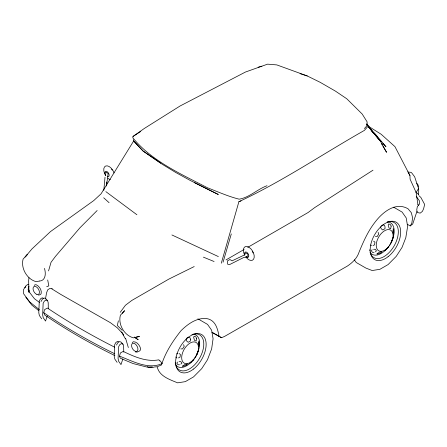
<?xml version="1.0" encoding="UTF-8"?>
<svg xmlns="http://www.w3.org/2000/svg" width="447" height="447" viewBox="0 0 447 447"><rect width="100%" height="100%" fill="white"/><g stroke="black" fill="none" stroke-linecap="round" stroke-linejoin="round"><path stroke-width="0.67" d="M105.883 173.252L105.883 172.117L108.129 173.414L106.475 186.047M245.599 253.862L245.599 252.778L247.845 254.075L247.845 256.913L243.883 257.416L229.741 264.518L227.691 264.283L227.411 260.942L229.864 259.528L232.105 260.825L244.984 254.695M199.211 345.162L198.842 341.095L198.541 341.15M393.757 232.842L393.388 228.775L393.086 228.83M198.384 342.329L198.697 346.302L199.004 346.034M392.93 230.009L393.243 233.982L393.55 233.714M28.926 277.643L28.642 281.029L28.971 292.198M103.827 190.366L105.011 177.235M106.587 184.024L106.794 181.979M380.838 226.623L380.676 227.719L381.475 228.987L382.788 229.954L384.973 228.691L385.051 226.92L384.549 225.484L383.107 224.813L381.464 225.757M364.4 128.58L367.227 125.411L367.071 121.785L362.199 114.046L346.766 98.765L335.434 91.121L320.164 82.309L307.279 75.968L276.855 64.916L267.58 64.156L245.453 72.04L180.085 105.989L144.392 128.412L132.999 136.458L132.781 137.765C151.935 161.289 181.069 174 207.442 187.757C217.924 191.785 228.238 196.451 239.162 199.183C249.303 197.546 257.45 189.198 267.021 185.712M45.465 299.021L46.583 292.763L47.751 289.785L49.829 288.477L52.316 288.762M118.377 320.801L117.343 325.461L122.238 330.322M114.896 355.6C90.545 343.698 66.921 330.188 44.549 314.889L43.778 312.721L44.549 309.67L47.388 308.033C68.944 322.477 91.501 335.485 114.661 347.185M153.897 367.283L146.789 367.026L133.066 363.551L120.344 358.231L119.528 356.147L120.344 353.018L123.148 351.398C134.178 356.639 146.387 362.204 158.897 359.824L159.534 360.936M28.938 286.22L28.144 289.338L28.586 291.131L34.475 298.764L39.437 302.39M28.776 292.059L29.256 290.192M241.022 200.921L238.899 201.703L221.31 263.21M48.55 270.921L51.025 262.316L55.489 256.36L79.996 227.741L97.15 210.531M223.053 262.205L231.3 233.926M47.237 315.979L45.538 321.052L43.225 317.733L42.649 314.979L43.152 303.256L44.376 301.066L46.091 300.032L47.561 300.652L48.198 302.608L48.315 308.503M122.886 358.902L120.981 364.607L118.667 361.288L118.086 358.533L118.589 346.811L119.818 344.62L121.534 343.587L122.998 344.207L123.64 346.162L123.752 352.057M198.384 350.454L196.602 355.058M392.93 238.134L391.147 242.738M416.956 211.364L412.715 224.031L410.195 225.936L407.251 224.238M196.607 354.94L198.541 349.951M391.153 242.62L391.661 241.224M391.879 240.659L393.086 237.631M41.046 301.513L42.415 299.093L44.214 297.987L45.778 298.669L47.561 300.652M116.488 345.067L117.852 342.648L119.651 341.542L121.221 342.223L122.998 344.207M410.195 225.936L411.816 223.182L412.615 217.868L411.324 212.711L408.016 208.76C395.109 201.306 381.794 212.928 374.457 222.924C367.775 231.652 363.383 241.732 359.192 251.812C357.27 257.986 352.661 262.568 347.392 266.06L224.757 336.317L221.561 337.725L211.906 332.439M39.347 309.67L29.726 301.954L23.602 293.746L23.501 289.65L26.032 285.683L27.809 284.398L28.77 284.784M417.884 204.34L416.14 192.484L418.437 188.735M133.335 139.609L133.675 140.95L101.083 193.797L93.758 200.58L50.517 231.568L31.927 248.957L25.038 257.159M177.593 362.048L176.828 363.137L177.917 364.691L179.532 364.797M372.139 249.728L371.373 250.817L372.463 252.371L374.078 252.477M120.232 312.308L125.428 305.273L131.826 300.434L168.905 279.073L194.21 266.563M25.954 256.109L27.323 254.533L23.11 259.064C20.623 268.25 26.971 279.246 36.168 281.683L39.414 281.057M122.316 313.319L124.601 310.699L120.388 315.23C117.902 324.416 124.249 335.412 133.452 337.848L139.481 336.468L136.067 337.133M367.227 127.222L364.4 130.39C322.605 154.12 282.476 181.331 238.899 201.703M190.003 363.154L191.551 361.584M192.562 360.612L193.864 359.293M387.108 248.292L388.186 247.208M384.549 250.834L386.096 249.264M190.511 362.662L193.601 359.539M385.057 250.342L388.409 246.973M34.24 285.504L35.062 284.705L36.453 284.862C39.559 286.521 41.973 290.192 41.118 293.785L40.258 294.601L38.565 295.193M180.839 364.16L181.89 363.154L180.795 361.601L179.051 361.617M375.385 251.84L376.435 250.834L375.34 249.281L373.597 249.297M132.262 342.659L133.301 341.737C136.994 341.603 139.743 345.28 140.581 348.565L140.257 350.292L139.123 351.269L137.073 352.068L135.575 352.035M24.814 287.712L25.831 286.885M176.632 353.929L177.593 353.242M132.999 136.458L140.771 131.446M372.994 170.19L314.722 207.581L308.1 212.521L247.733 247.37M226.003 259.919L244.112 249.46M372.977 245.593L374.569 244.839L374.949 242.134L373.597 241.173M178.431 357.913L180.024 357.159L180.404 354.454L179.051 353.493M157.646 366.54L161.49 364.97C165.396 352.331 172.849 340.988 181.013 330.685C187.824 324.064 196.222 317.817 206.207 318.482C215.778 319.94 217.572 328.768 219.147 336.619M46.689 286.706L48.835 285.907L47.7 280.001M258.131 67.229L261.903 66.206M152.382 367.054L148.415 367.272L147.197 366.691M154.36 366.948L157.003 366.803M375.385 236.569L377.084 236.592L378.754 234.005L378.117 232.334M180.839 348.883L182.538 348.911L184.209 346.324L183.572 344.654M408.592 172.14L410.888 172.318L411.676 172.844L414.66 176.788L418.034 187.109M300.054 73.643L307.279 75.968M416.632 183.683L417.66 184.097L418.448 186.103A45.728 26.401 -60 0 1 418.515 194.652M203.407 257.148L214.091 261.517M43.694 298.423L42.23 297.797L40.515 298.836L39.286 301.021L38.783 312.749L39.364 315.504L41.677 318.823M118.645 341.771L117.667 341.352L115.952 342.391L114.723 344.576L114.454 347.671L114.225 356.304L114.801 359.058L117.114 362.377M218.371 256.589L171.922 234.96M114.739 353.745C90.182 341.754 66.34 328.154 43.778 312.721M119.528 356.147L119.891 356.298C132.91 361.249 148.303 369.976 162.255 363.528L159.897 360.656M194.3 182.566L218.315 194.49L190.333 180.499L175.749 172.497L162.496 164.423L143.163 151.097L133.782 141.196M393.639 207.196L402.093 212.074L406.194 217.912L407.619 226.428L405.803 237.709L402.037 247.409L396.271 256.321L388.091 264.579L379.883 269.317L372.172 270.53L365.881 268.066L356.225 262.49L354.359 259.836M197.887 318.817L207.548 324.393L211.649 330.232L213.074 338.748L211.649 348.9L207.492 359.729L201.726 368.641L193.545 376.899L185.337 381.637L177.627 382.844C169.787 379.581 159.305 376.268 157.243 367.004M213.113 332.847L221.561 337.725M51.779 288.846L60.641 294.344L110.415 322.7L117.326 327.852L121.908 332.764L125.4 338.765M368.378 126.233L381.179 134.268L394.958 146.65L409.949 175.52L410.083 179.174L416.14 192.484M134.279 337.183L138.207 339.72L134.363 337.077M160.685 163.155L143.163 151.097L133.675 140.95M136.905 214.739L105.855 191.634M38.872 310.721L31.826 305.105L25.809 297.182M371.53 130.641L374.675 133.29L385.984 146.772L382.727 143.202M415.922 192.104L418.621 194.484M103.698 197.781L109.085 202.692M418.878 195.618L420.845 197.418L424.65 204.435L423.616 208.727L422.409 211.375L420.202 213.118L417.325 212.509L416.749 209.911L417.325 206.637L419.604 203.871L419.37 200.742L416.291 196.496M370.697 245.006L371.468 245.71M175.772 356.974L176.923 358.03M380.403 140.649L381.33 141.671M121.578 331.909L122.433 332.903M366.724 124.674L380.386 141.163L386.549 152.298L382.9 146.052M366.708 124.657L379.732 140.397L366.791 124.16M366.663 124.149L369.127 127.384M369.948 128.462L373.234 132.781M366.657 123.942L373.642 133.251M417.828 204.491L418.599 205.553M407.876 171.771L409.949 175.52M381.57 143.783L382.235 144.917M122.752 333.456L123.713 335.105M125.635 338.407L128.339 347.554M44.482 268.384A14.88 8.594 60 0 1 39.526 281.001M105.738 175.202A2.978 1.721 60 0 1 105.738 171.402A2.978 1.721 60 0 1 108.945 174.101A2.978 1.721 60 0 1 107.515 176.699M110.387 179.655A7.694 4.442 60 0 1 107.962 178.258M105.783 175.783A7.694 4.442 60 0 1 105.783 165.96A7.694 4.442 60 0 1 114.074 172.933M111.549 169.117A7.079 4.084 60 0 1 112.292 170.117M191.931 334.652A20.271 11.7 -60 0 1 200.424 356.689A20.271 11.7 -60 0 1 175.973 365.825M175.453 364.059A20.271 11.7 -60 0 1 175.23 362.746M193.188 334.205A18.243 10.532 -60 0 1 196.619 354.7M196.328 355.253A18.243 10.532 -60 0 1 194.674 357.986M193.942 359.025A18.243 10.532 -60 0 1 175.565 364.724M387.169 222.098A20.271 11.7 -60 0 1 394.969 244.369A20.271 11.7 -60 0 1 370.775 254.119M370.518 253.505A20.271 11.7 -60 0 1 370.144 252.354M369.87 251.091A20.271 11.7 -60 0 1 369.708 249.744M387.733 221.885A18.243 10.532 -60 0 1 390.566 243.486M389.918 244.587A18.243 10.532 -60 0 1 389.22 245.666M388.488 246.705A18.243 10.532 -60 0 1 370.11 252.404M244.783 254.634A2.978 1.721 60 0 1 246.208 252.035A2.978 1.721 60 0 1 248.783 255.885A2.978 1.721 60 0 1 246.208 256.774M244.71 255.22A7.694 4.442 60 0 1 247.275 246.532A7.694 4.442 60 0 1 254.181 257.494A7.694 4.442 60 0 1 245.8 256.952M246.839 257.628A7.079 4.084 60 0 1 246.04 256.667M252.259 251.259A7.079 4.084 60 0 1 253.103 252.968M196.607 338.396L196.149 341.005L194.479 340.346L193.64 337.234L194.166 336.222L195.842 336.876L196.607 338.396M391.153 226.076L390.695 228.685L389.024 228.026L388.186 224.914L388.711 223.902L390.387 224.562L391.153 226.076M190.506 339.239L190.428 341.011L188.243 342.273L186.93 341.307L186.131 340.038L186.377 338.396L188.561 337.133L190.003 337.803L190.506 339.239M187.248 364.093L186.131 365.389L182.499 366.451L182.493 365.959L185.198 364.417L187.248 364.093M381.794 251.773L380.676 253.069L377.044 254.131L377.039 253.639L379.743 252.097L381.794 251.773M36.945 294.484L35.525 293.662A4.515 2.604 60 0 1 33.598 286.879A4.515 2.604 60 0 1 38.872 289.924A4.515 2.604 60 0 1 36.945 294.484M135.452 351.353L134.033 350.532A4.515 2.604 60 0 1 132.105 343.754A4.515 2.604 60 0 1 137.38 346.799A4.515 2.604 60 0 1 135.452 351.353M193.54 369.038A21.562 12.449 -60 0 0 202.569 335.166A21.562 12.449 -60 0 0 176.565 355.477A21.562 12.449 -60 0 0 193.54 369.038M191.584 361.534A11.94 6.895 -60 0 0 196.585 342.782A11.94 6.895 -60 0 0 182.186 354.024A11.94 6.895 -60 0 0 191.584 361.534M388.085 256.718A21.562 12.449 -60 0 0 397.115 222.846A21.562 12.449 -60 0 0 371.111 243.157A21.562 12.449 -60 0 0 388.085 256.718M386.13 249.214A11.94 6.895 -60 0 0 391.131 230.462A11.94 6.895 -60 0 0 376.732 241.71A11.94 6.895 -60 0 0 386.13 249.214"/></g></svg>
